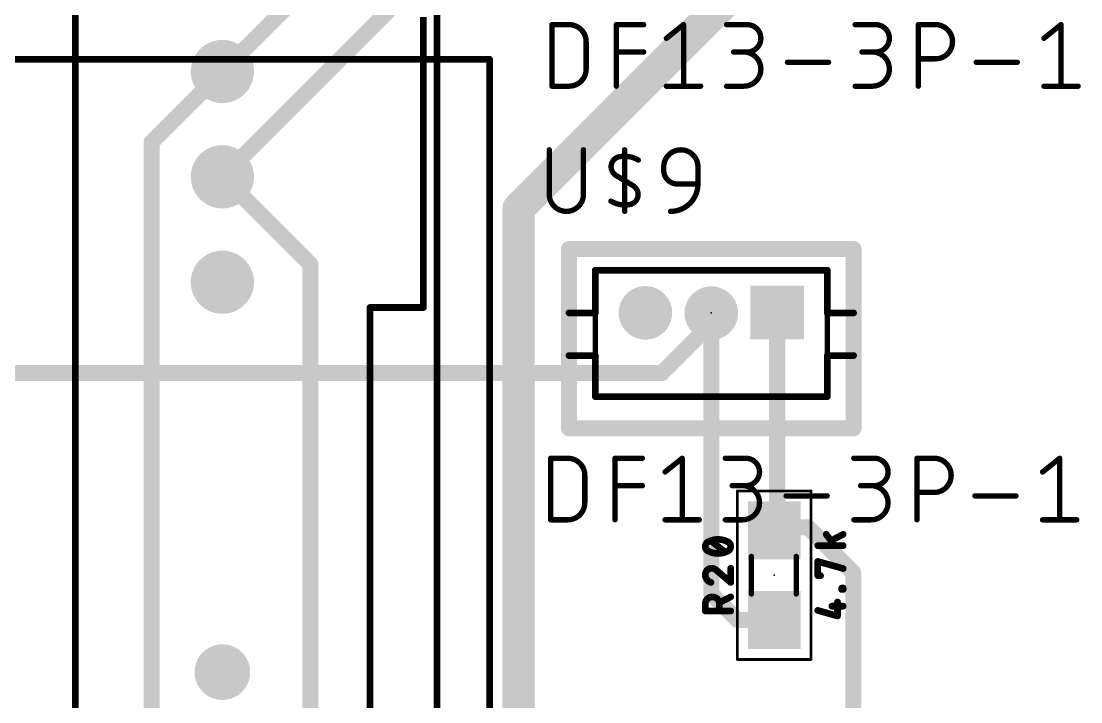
# Model space of a CAD drawing. Extents: x 11.3 to 101.7, y 6.2 to 96.
# Drawn here: x 70.85 to 90.96, y 35.7 to 48.61 of the extents above; entities that cross this region are included whole.
import ezdxf

# ---------------------------------------------------------------- set-up
doc = ezdxf.new("R2010")
doc.units = 0
for name, color, linetype in [('1', 12, 'CONTINUOUS'), ('16', 132, 'CONTINUOUS'), ('17', 110, 'CONTINUOUS'), ('21', 253, 'CONTINUOUS'), ('23', 53, 'CONTINUOUS'), ('25', 253, 'CONTINUOUS'), ('27', 253, 'CONTINUOUS'), ('39', 12, 'CONTINUOUS'), ('49', 253, 'CONTINUOUS'), ('51', 253, 'CONTINUOUS')]:
    doc.layers.add(name, color=color, linetype=linetype)

# ---------------------------------------------------------------- blocks, each defined once
blk = doc.blocks.new('RECT')
blk.add_solid([(-0.5, -0.5), (0.5, -0.5), (-0.5, 0.5), (0.5, 0.5)])
blk = doc.blocks.new('SQUAREP')
blk.add_solid([(-0.5, -0.5), (0.5, -0.5), (-0.5, 0.5), (0.5, 0.5)])
blk = doc.blocks.new('ROUNDP')
at = {"const_width": 0.5}
blk.add_lwpolyline([(0, -0.25, 1), (0, 0.25, 1), (0, -0.25)], format="xyb", dxfattribs=at)

msp = doc.modelspace()

# ---------------------------------------------------------------- linework, layer by layer
at = {"layer": '1', "const_width": 0.3048}
for points in [[(77.8256, 50.8156), (74.67, 47.66)], [(74.67, 45.66), (78.867, 49.857)], [(83.947, 42.8752), (83.947, 43.0734)], [(83.947, 43.0734), (83.947, 37.7444)], [(85.197, 43.0834), (85.197, 39.0062)], [(83.0072, 41.9354), (83.947, 42.8752)], [(83.0072, 41.9354), (65.7606, 41.9354)], [(85.197, 39.0062), (85.1408, 38.95)], [(85.784, 39.0062), (85.197, 39.0062)], [(86.6394, 38.1508), (85.784, 39.0062)], [(86.6394, 34.8742), (86.6394, 38.1508)], [(83.947, 37.7444), (84.4414, 37.25)], [(84.4414, 37.25), (85.1408, 37.25)]]:
    msp.add_lwpolyline(points, dxfattribs=at)
at = {"layer": '1', "const_width": 0.1524}
for points in [[(74.6161, 47.7139, 1), (74.7239, 47.6061)], [(74.6161, 45.7139, 1), (74.7239, 45.6061)], [(84.0232, 43.0734, 1), (83.8708, 43.0734)], [(84.0232, 43.0734, 1), (83.8708, 43.0734)], [(85.2732, 43.0834, 1), (85.1208, 43.0834)], [(84.0009, 42.8213, 1), (83.8931, 42.9291)], [(83.8708, 42.8752, 1), (84.0232, 42.8752)], [(82.9533, 41.9893, 1), (83.0611, 41.8815)], [(83.0072, 41.8592, 1), (83.0072, 42.0116)], [(85.0869, 39.0039, 1), (85.1947, 38.8961)], [(85.197, 39.0824, 1), (85.197, 38.93)], [(85.1208, 39.0062, 1), (85.2732, 39.0062)], [(85.2509, 38.9523, 1), (85.1431, 39.0601)], [(85.8379, 39.0601, 1), (85.7301, 38.9523)], [(85.784, 38.93, 1), (85.784, 39.0824)], [(86.7156, 38.1508, 1), (86.5632, 38.1508)], [(86.5855, 38.0969, 1), (86.6933, 38.2047)], [(84.0009, 37.7983, 1), (83.8931, 37.6905)], [(83.8708, 37.7444, 1), (84.0232, 37.7444)], [(84.4414, 37.3262, 1), (84.4414, 37.1738)], [(85.1408, 37.1738, 1), (85.1408, 37.3262)], [(84.3875, 37.1961, 1), (84.4953, 37.3039)]]:
    msp.add_lwpolyline(points, format="xyb", dxfattribs=at)
at = {"layer": '16'}
for points, const_width in [([(80.2894, 45.0596), (85.3748, 50.145)], 0.6096), ([(74.67, 47.66), (73.3298, 46.3198)], 0.3048), ([(73.3298, 46.3198), (73.3298, 29.3152)], 0.3048), ([(74.67, 45.66), (74.6818, 45.66)], 0.3048), ([(76.3368, 44.005), (74.6818, 45.66)], 0.3048), ([(80.2894, 35.2806), (80.2894, 45.0596)], 0.6096), ([(76.3368, 44.005), (76.3368, 28.2904)], 0.3048)]:
    msp.add_lwpolyline(points, dxfattribs=dict(at, const_width=const_width))
for points, const_width in [([(74.7239, 47.6061, 1), (74.6161, 47.7139)], 0.1524), ([(73.406, 46.3198, 1), (73.2536, 46.3198)], 0.1524), ([(73.2759, 46.3737, 1), (73.3837, 46.2659)], 0.1524), ([(74.67, 45.7362, 1), (74.67, 45.5838)], 0.1524), ([(74.7357, 45.7139, 1), (74.6279, 45.6061)], 0.1524), ([(74.6818, 45.5838, 1), (74.6818, 45.7362)], 0.1524), ([(80.1816, 45.1674, 1), (80.3972, 44.9518)], 0.3048), ([(80.4418, 45.0596, 1), (80.137, 45.0596)], 0.3048), ([(76.413, 44.005, 1), (76.2606, 44.005)], 0.1524), ([(76.2829, 43.9511, 1), (76.3907, 44.0589)], 0.1524)]:
    msp.add_lwpolyline(points, format="xyb", dxfattribs=dict(at, const_width=const_width))
at = {"layer": '21'}
for points, const_width in [([(71.882, 35.56), (71.882, 53.3654)], 0.127), ([(78.486, 48.6918), (78.486, 43.18)], 0.127), ([(81.247, 44.2884), (86.647, 44.2884)], 0.3048), ([(81.247, 44.2884), (81.247, 43.0784)], 0.3048), ([(86.647, 43.0784), (86.647, 44.2884)], 0.3048), ([(81.747, 43.8884), (81.747, 43.0784)], 0.127), ([(81.747, 43.8884), (86.147, 43.8884)], 0.127), ([(86.147, 43.8884), (86.147, 43.0784)], 0.127), ([(77.47, 35.56), (77.47, 43.18)], 0.127), ([(78.486, 43.18), (77.47, 43.18)], 0.127), ([(81.247, 43.0784), (81.247, 42.2684)], 0.3048), ([(86.647, 42.2684), (86.647, 43.0784)], 0.3048), ([(81.247, 43.0784), (81.747, 43.0784)], 0.127), ([(81.747, 43.0784), (81.747, 42.2684)], 0.1), ([(86.147, 43.0784), (86.647, 43.0784)], 0.127), ([(86.147, 43.0784), (86.147, 42.2684)], 0.1), ([(81.247, 42.2684), (81.247, 40.8884)], 0.3048), ([(81.247, 42.2684), (81.747, 42.2684)], 0.127), ([(81.747, 42.2684), (81.747, 41.4884)], 0.127), ([(86.147, 42.2684), (86.147, 41.4884)], 0.127), ([(86.147, 42.2684), (86.647, 42.2684)], 0.127), ([(86.647, 40.8884), (86.647, 42.2684)], 0.3048), ([(81.747, 41.4884), (86.147, 41.4884)], 0.127), ([(81.247, 40.8884), (86.647, 40.8884)], 0.3048)]:
    msp.add_lwpolyline(points, dxfattribs=dict(at, const_width=const_width))
for points, const_width in [([(81.247, 44.3646, 1), (81.247, 44.2122)], 0.1524), ([(81.3232, 44.2884, 1), (81.1708, 44.2884)], 0.1524), ([(86.7232, 44.2884, 1), (86.5708, 44.2884)], 0.1524), ([(86.647, 44.2122, 1), (86.647, 44.3646)], 0.1524), ([(81.7788, 43.8884, 1), (81.7152, 43.8884)], 0.0635), ([(81.747, 43.9202, 1), (81.747, 43.8567)], 0.0635), ([(86.1788, 43.8884, 1), (86.1153, 43.8884)], 0.0635), ([(86.147, 43.8567, 1), (86.147, 43.9202)], 0.0635), ([(77.5018, 43.18, 1), (77.4382, 43.18)], 0.0635), ([(77.47, 43.2118, 1), (77.47, 43.1482)], 0.0635), ([(78.486, 43.1482, 1), (78.486, 43.2118)], 0.0635), ([(81.3232, 43.0784, 1), (81.1708, 43.0784)], 0.1524), ([(86.7232, 43.0784, 1), (86.5708, 43.0784)], 0.1524), ([(78.4543, 43.18, 1), (78.5178, 43.18)], 0.0635), ([(81.1708, 43.0784, 1), (81.3232, 43.0784)], 0.1524), ([(81.247, 43.1102, 1), (81.247, 43.0466)], 0.0635), ([(81.7152, 43.0784, 1), (81.7788, 43.0784)], 0.0635), ([(81.772, 43.0784, 1), (81.722, 43.0784)], 0.05), ([(81.747, 43.0466, 1), (81.747, 43.1102)], 0.0635), ([(86.147, 43.1102, 1), (86.147, 43.0466)], 0.0635), ([(86.1153, 43.0784, 1), (86.1788, 43.0784)], 0.0635), ([(86.172, 43.0784, 1), (86.122, 43.0784)], 0.05), ([(86.5708, 43.0784, 1), (86.7232, 43.0784)], 0.1524), ([(86.647, 43.0466, 1), (86.647, 43.1102)], 0.0635), ([(81.3232, 42.2684, 1), (81.1708, 42.2684)], 0.1524), ([(81.1708, 42.2684, 1), (81.3232, 42.2684)], 0.1524), ([(81.247, 42.3002, 1), (81.247, 42.2366)], 0.0635), ([(81.7788, 42.2684, 1), (81.7152, 42.2684)], 0.0635), ([(81.722, 42.2684, 1), (81.772, 42.2684)], 0.05), ([(81.747, 42.2366, 1), (81.747, 42.3002)], 0.0635), ([(86.147, 42.3002, 1), (86.147, 42.2366)], 0.0635), ([(86.1788, 42.2684, 1), (86.1153, 42.2684)], 0.0635), ([(86.122, 42.2684, 1), (86.172, 42.2684)], 0.05), ([(86.7232, 42.2684, 1), (86.5708, 42.2684)], 0.1524), ([(86.5708, 42.2684, 1), (86.7232, 42.2684)], 0.1524), ([(86.647, 42.2366, 1), (86.647, 42.3002)], 0.0635), ([(81.747, 41.5202, 1), (81.747, 41.4566)], 0.0635), ([(81.7152, 41.4884, 1), (81.7788, 41.4884)], 0.0635), ([(86.1153, 41.4884, 1), (86.1788, 41.4884)], 0.0635), ([(86.147, 41.4566, 1), (86.147, 41.5202)], 0.0635), ([(81.247, 40.9646, 1), (81.247, 40.8122)], 0.1524), ([(86.647, 40.8122, 1), (86.647, 40.9646)], 0.1524), ([(81.1708, 40.8884, 1), (81.3232, 40.8884)], 0.1524), ([(86.5708, 40.8884, 1), (86.7232, 40.8884)], 0.1524)]:
    msp.add_lwpolyline(points, format="xyb", dxfattribs=dict(at, const_width=const_width))
at = {"layer": '23'}
for p in [(83.947, 43.0784), (85.1408, 38.1)]:
    msp.add_point(p, dxfattribs=at)
at = {"layer": '25'}
for points, const_width in [([(80.8728, 46.1726), (80.8728, 45.3288)], 0.1016), ([(81.5219, 45.3288), (81.5219, 46.1726)], 0.1016), ([(82.3023, 45.0042), (82.3023, 46.1726)], 0.1016), ([(83.0445, 45.7831), (83.0445, 45.848)], 0.1016), ([(83.6936, 45.848), (83.6936, 45.5235)], 0.1016), ([(82.3023, 45.5884), (82.14, 45.6858)], 0.1016), ([(82.3023, 45.5884), (82.4645, 45.491)], 0.1016), ([(83.6936, 45.5235), (83.3041, 45.5235)], 0.1016), ([(84.2081, 38.5382), (83.9399, 38.7527)], 0.127), ([(84.0472, 38.1907), (84.3153, 37.9628)], 0.127), ([(84.3153, 37.9628), (84.3153, 38.2309)], 0.127), ([(83.8327, 37.4205), (83.8327, 37.5545)], 0.127), ([(84.3153, 37.6886), (84.1008, 37.5814)], 0.127), ([(84.1008, 37.5545), (84.1008, 37.4205)], 0.127), ([(84.3153, 37.4205), (83.8327, 37.4205)], 0.127)]:
    msp.add_lwpolyline(points, dxfattribs=dict(at, const_width=const_width))
for points, const_width in [([(80.8982, 46.1726, 1), (80.8474, 46.1726)], 0.0508), ([(81.5473, 46.1726, 1), (81.4965, 46.1726)], 0.0508), ([(82.2049, 46.0428, 0.6917), (82.14, 45.6858)], 0.1016), ([(82.2003, 46.0678, 1), (82.2094, 46.0178)], 0.0508), ([(82.5619, 45.9779, 0.1823), (82.2049, 46.0428)], 0.1016), ([(82.2094, 46.0178, 1), (82.2003, 46.0678)], 0.0508), ([(82.3277, 46.1726, 1), (82.2769, 46.1726)], 0.0508), ([(83.6936, 45.848, 1), (83.0445, 45.848)], 0.1016), ([(82.5488, 45.9561, 1), (82.575, 45.9996)], 0.0508), ([(83.0699, 45.848, 1), (83.0191, 45.848)], 0.0508), ([(83.0191, 45.848, 1), (83.0699, 45.848)], 0.0508), ([(83.719, 45.848, 1), (83.6682, 45.848)], 0.0508), ([(83.6682, 45.848, 1), (83.719, 45.848)], 0.0508), ([(82.153, 45.7075, 1), (82.1269, 45.664)], 0.0508), ([(82.1269, 45.664, 1), (82.153, 45.7075)], 0.0508), ([(82.3153, 45.6102, 1), (82.2892, 45.5666)], 0.0508), ([(83.0445, 45.7831, 0.4142), (83.3041, 45.5235)], 0.1016), ([(83.0699, 45.7831, 1), (83.0191, 45.7831)], 0.0508), ([(83.0191, 45.7831, 1), (83.0699, 45.7831)], 0.0508), ([(82.2892, 45.5666, 1), (82.3153, 45.6102)], 0.0508), ([(82.3996, 45.134, 0.6917), (82.4645, 45.491)], 0.1016), ([(82.4776, 45.5128, 1), (82.4515, 45.4693)], 0.0508), ([(82.4515, 45.4693, 1), (82.4776, 45.5128)], 0.0508), ([(83.1743, 45.0042, 0.4142), (83.6936, 45.5235)], 0.1016), ([(83.3041, 45.5489, 1), (83.3041, 45.4981)], 0.0508), ([(83.3041, 45.4981, 1), (83.3041, 45.5489)], 0.0508), ([(83.719, 45.5235, 1), (83.6682, 45.5235)], 0.0508), ([(83.6682, 45.5235, 1), (83.719, 45.5235)], 0.0508), ([(83.6936, 45.4981, 1), (83.6936, 45.5489)], 0.0508), ([(80.8728, 45.3288, 1), (81.5219, 45.3288)], 0.1016), ([(80.8982, 45.3288, 1), (80.8474, 45.3288)], 0.0508), ([(80.8474, 45.3288, 1), (80.8982, 45.3288)], 0.0508), ([(81.5473, 45.3288, 1), (81.4965, 45.3288)], 0.0508), ([(81.4965, 45.3288, 1), (81.5473, 45.3288)], 0.0508), ([(82.0426, 45.1989, 0.1823), (82.3996, 45.134)], 0.1016), ([(82.0557, 45.2207, 1), (82.0295, 45.1772)], 0.0508), ([(82.3951, 45.159, 1), (82.4042, 45.109)], 0.0508), ([(82.4042, 45.109, 1), (82.3951, 45.159)], 0.0508), ([(83.1743, 45.0296, 1), (83.1743, 44.9788)], 0.0508), ([(82.2769, 45.0042, 1), (82.3277, 45.0042)], 0.0508), ([(83.8997, 38.7393, 0.3205), (83.8327, 38.6455)], 0.127), ([(84.074, 38.7795, 0.1139), (83.8997, 38.7393)], 0.127), ([(83.91, 38.7093, 1), (83.8894, 38.7693)], 0.0635), ([(83.9598, 38.7775, 1), (83.9201, 38.7279)], 0.0635), ([(84.074, 38.8113, 1), (84.074, 38.7478)], 0.0635), ([(84.2483, 38.7393, 0.1139), (84.074, 38.7795)], 0.127), ([(84.074, 38.7478, 1), (84.074, 38.8113)], 0.0635), ([(84.3153, 38.6455, 0.3205), (84.2483, 38.7393)], 0.127), ([(84.2586, 38.7693, 1), (84.238, 38.7093)], 0.0635), ([(83.8327, 38.6455, 0.3205), (83.8997, 38.5516)], 0.127), ([(83.8644, 38.6454, 1), (83.801, 38.6455)], 0.0635), ([(83.801, 38.6454, 1), (83.8645, 38.6455)], 0.0635), ([(83.8858, 38.7678, 1), (83.9136, 38.7108)], 0.0635), ([(83.9136, 38.5802, 1), (83.8858, 38.5231)], 0.0635), ([(83.8997, 38.5516, 0.1139), (84.074, 38.5114)], 0.127), ([(83.8894, 38.5216, 1), (83.91, 38.5816)], 0.0635), ([(84.074, 38.5114, 0.1139), (84.2483, 38.5516)], 0.127), ([(84.2483, 38.5516, 0.3205), (84.3153, 38.6455)], 0.127), ([(84.238, 38.5816, 1), (84.2586, 38.5216)], 0.0635), ([(84.2344, 38.7108, 1), (84.2622, 38.7678)], 0.0635), ([(84.2622, 38.5231, 1), (84.2344, 38.5802)], 0.0635), ([(84.347, 38.6455, 1), (84.2836, 38.6454)], 0.0635), ([(84.2836, 38.6455, 1), (84.347, 38.6454)], 0.0635), ([(84.074, 38.5431, 1), (84.074, 38.4796)], 0.0635), ([(84.074, 38.4796, 1), (84.074, 38.5431)], 0.0635), ([(84.1882, 38.5134, 1), (84.2279, 38.563)], 0.0635), ([(83.9534, 38.2309, 0.4142), (83.8327, 38.1102)], 0.127), ([(84.0472, 38.1907, 0.2053), (83.9534, 38.2309)], 0.127), ([(83.9534, 38.2626, 1), (83.9534, 38.1991)], 0.0635), ([(83.9534, 38.1991, 1), (83.9534, 38.2626)], 0.0635), ([(84.0678, 38.2148, 1), (84.0266, 38.1665)], 0.0635), ([(84.0242, 38.1688, 1), (84.0702, 38.2126)], 0.0635), ([(84.3471, 38.2309, 1), (84.2836, 38.2309)], 0.0635), ([(83.8009, 38.1102, 1), (83.8644, 38.1102)], 0.0635), ([(83.8327, 38.1102, 0.3252), (83.9399, 37.9628)], 0.127), ([(83.8644, 38.1102, 1), (83.801, 38.1102)], 0.0635), ([(83.9302, 37.9326, 1), (83.9497, 37.993)], 0.0635), ([(84.2947, 37.9386, 1), (84.3359, 37.987)], 0.0635), ([(84.2836, 37.9628, 1), (84.3471, 37.9628)], 0.0635), ([(84.1008, 37.5545, 1), (83.8327, 37.5545)], 0.127), ([(83.8645, 37.5545, 1), (83.801, 37.5545)], 0.0635), ([(84.0866, 37.6098, 1), (84.115, 37.553)], 0.0635), ([(84.1326, 37.5545, 1), (84.0691, 37.5545)], 0.0635), ([(84.3295, 37.6602, 1), (84.3011, 37.717)], 0.0635), ([(83.801, 37.5545, 1), (83.8645, 37.5545)], 0.0635), ([(83.8327, 37.4522, 1), (83.8327, 37.3887)], 0.0635), ([(83.801, 37.4205, 1), (83.8645, 37.4205)], 0.0635), ([(84.0691, 37.5545, 1), (84.1326, 37.5545)], 0.0635), ([(84.0691, 37.4205, 1), (84.1326, 37.4205)], 0.0635), ([(84.3153, 37.3887, 1), (84.3153, 37.4522)], 0.0635)]:
    msp.add_lwpolyline(points, format="xyb", dxfattribs=dict(at, const_width=const_width))
at = {"layer": '27'}
for points, const_width in [([(80.9236, 47.3802), (80.9236, 48.5486)], 0.1016), ([(80.9236, 48.5486), (81.2482, 48.5486)], 0.1016), ([(82.1451, 47.3802), (82.1451, 48.5486)], 0.1016), ([(82.1451, 48.5486), (82.6643, 48.5486)], 0.1016), ([(83.0953, 48.289), (83.4199, 48.5486)], 0.1016), ([(83.4199, 48.5486), (83.4199, 47.3802)], 0.1016), ([(84.2383, 48.5486), (84.6278, 48.5486)], 0.1016), ([(86.6767, 48.5486), (87.0662, 48.5486)], 0.1016), ([(87.8747, 47.3802), (87.8747, 48.5486)], 0.1016), ([(87.8747, 48.5486), (88.1993, 48.5486)], 0.1016), ([(90.2581, 48.289), (90.5826, 48.5486)], 0.1016), ([(90.5826, 48.5486), (90.5826, 47.3802)], 0.1016), ([(81.5727, 48.224), (81.5727, 47.7048)], 0.1016), ([(82.1451, 48.0293), (82.6643, 48.0293)], 0.1016), ([(84.6278, 48.0293), (84.3681, 48.0293)], 0.1016), ([(87.0662, 48.0293), (86.8065, 48.0293)], 0.1016), ([(85.3926, 47.8346), (86.1715, 47.8346)], 0.1016), ([(88.1993, 47.8995), (87.8747, 47.8995)], 0.1016), ([(88.974, 47.8346), (89.7529, 47.8346)], 0.1016), ([(81.2482, 47.3802), (80.9236, 47.3802)], 0.1016), ([(83.0953, 47.3802), (83.7444, 47.3802)], 0.1016), ([(84.2383, 47.3802), (84.5628, 47.3802)], 0.1016), ([(86.6767, 47.3802), (87.0012, 47.3802)], 0.1016), ([(90.2581, 47.3802), (90.9072, 47.3802)], 0.1016), ([(80.8982, 39.1506), (80.8982, 40.319)], 0.1016), ([(80.8982, 40.319), (81.2228, 40.319)], 0.1016), ([(82.1197, 39.1506), (82.1197, 40.319)], 0.1016), ([(82.1197, 40.319), (82.6389, 40.319)], 0.1016), ([(83.0699, 40.0594), (83.3945, 40.319)], 0.1016), ([(83.3945, 40.319), (83.3945, 39.1506)], 0.1016), ([(84.2129, 40.319), (84.6024, 40.319)], 0.1016), ([(86.6513, 40.319), (87.0408, 40.319)], 0.1016), ([(87.8493, 39.1506), (87.8493, 40.319)], 0.1016), ([(87.8493, 40.319), (88.1739, 40.319)], 0.1016), ([(90.2327, 40.0594), (90.5572, 40.319)], 0.1016), ([(90.5572, 40.319), (90.5572, 39.1506)], 0.1016), ([(81.5473, 39.9944), (81.5473, 39.4752)], 0.1016), ([(82.1197, 39.7997), (82.6389, 39.7997)], 0.1016), ([(84.6024, 39.7997), (84.3427, 39.7997)], 0.1016), ([(87.0408, 39.7997), (86.7811, 39.7997)], 0.1016), ([(85.3672, 39.605), (86.1461, 39.605)], 0.1016), ([(88.1739, 39.6699), (87.8493, 39.6699)], 0.1016), ([(88.9486, 39.605), (89.7275, 39.605)], 0.1016), ([(81.2228, 39.1506), (80.8982, 39.1506)], 0.1016), ([(83.0699, 39.1506), (83.719, 39.1506)], 0.1016), ([(84.2129, 39.1506), (84.5374, 39.1506)], 0.1016), ([(86.6513, 39.1506), (86.9758, 39.1506)], 0.1016), ([(90.2327, 39.1506), (90.8818, 39.1506)], 0.1016), ([(86.1272, 38.8757), (86.288, 38.6612)], 0.127), ([(86.4489, 38.8757), (86.221, 38.7551)], 0.127), ([(86.4489, 38.6612), (85.9663, 38.6612)], 0.127), ([(85.9663, 38.0924), (85.9663, 38.3605)], 0.127), ([(85.9663, 38.3605), (86.4489, 38.2264)], 0.127), ([(86.0199, 38.0924), (85.9663, 38.0924)], 0.127), ([(86.4221, 37.829), (86.4221, 37.8558)], 0.127), ([(86.4221, 37.8558), (86.4489, 37.8558)], 0.127), ([(86.4489, 37.829), (86.4221, 37.829)], 0.127), ([(86.4489, 37.8558), (86.4489, 37.829)], 0.127), ([(86.3417, 37.3243), (86.3417, 37.5924)], 0.127), ([(85.9663, 37.4315), (86.3417, 37.3243)], 0.127), ([(86.2344, 37.5119), (86.4489, 37.5119)], 0.127)]:
    msp.add_lwpolyline(points, dxfattribs=dict(at, const_width=const_width))
for points, const_width in [([(80.949, 48.5486, 1), (80.8982, 48.5486)], 0.0508), ([(80.9236, 48.574, 1), (80.9236, 48.5232)], 0.0508), ([(81.5727, 48.224, 0.4142), (81.2482, 48.5486)], 0.1016), ([(81.2482, 48.574, 1), (81.2482, 48.5232)], 0.0508), ([(81.2482, 48.5232, 1), (81.2482, 48.574)], 0.0508), ([(82.1705, 48.5486, 1), (82.1197, 48.5486)], 0.0508), ([(82.1451, 48.574, 1), (82.1451, 48.5232)], 0.0508), ([(82.6643, 48.5232, 1), (82.6643, 48.574)], 0.0508), ([(83.4453, 48.5486, 1), (83.3945, 48.5486)], 0.0508), ([(83.4357, 48.5288, 1), (83.404, 48.5684)], 0.0508), ([(84.2383, 48.574, 1), (84.2383, 48.5232)], 0.0508), ([(84.6278, 48.0293, 1), (84.6278, 48.5486)], 0.1016), ([(84.6278, 48.574, 1), (84.6278, 48.5232)], 0.0508), ([(84.6278, 48.5232, 1), (84.6278, 48.574)], 0.0508), ([(86.6767, 48.574, 1), (86.6767, 48.5232)], 0.0508), ([(87.0662, 48.0293, 1), (87.0662, 48.5486)], 0.1016), ([(87.0662, 48.574, 1), (87.0662, 48.5232)], 0.0508), ([(87.0662, 48.5232, 1), (87.0662, 48.574)], 0.0508), ([(87.9001, 48.5486, 1), (87.8493, 48.5486)], 0.0508), ([(87.8747, 48.574, 1), (87.8747, 48.5232)], 0.0508), ([(88.1993, 47.8995, 1), (88.1993, 48.5486)], 0.1016), ([(88.1993, 48.574, 1), (88.1993, 48.5232)], 0.0508), ([(88.1993, 48.5232, 1), (88.1993, 48.574)], 0.0508), ([(90.608, 48.5486, 1), (90.5572, 48.5486)], 0.0508), ([(90.5985, 48.5288, 1), (90.5668, 48.5684)], 0.0508), ([(81.5981, 48.224, 1), (81.5473, 48.224)], 0.0508), ([(83.0794, 48.3088, 1), (83.1112, 48.2691)], 0.0508), ([(90.2422, 48.3088, 1), (90.274, 48.2691)], 0.0508), ([(81.5473, 48.224, 1), (81.5981, 48.224)], 0.0508), ([(82.1451, 48.0547, 1), (82.1451, 48.0039)], 0.0508), ([(82.6643, 48.0039, 1), (82.6643, 48.0547)], 0.0508), ([(84.3681, 48.0547, 1), (84.3681, 48.0039)], 0.0508), ([(84.5628, 47.3802, 1), (84.5628, 48.0293)], 0.1016), ([(84.5628, 48.0547, 1), (84.5628, 48.0039)], 0.0508), ([(84.6278, 48.0547, 1), (84.6278, 48.0039)], 0.0508), ([(84.6278, 48.0039, 1), (84.6278, 48.0547)], 0.0508), ([(86.8065, 48.0547, 1), (86.8065, 48.0039)], 0.0508), ([(87.0012, 47.3802, 1), (87.0012, 48.0293)], 0.1016), ([(87.0012, 48.0547, 1), (87.0012, 48.0039)], 0.0508), ([(87.0662, 48.0547, 1), (87.0662, 48.0039)], 0.0508), ([(87.0662, 48.0039, 1), (87.0662, 48.0547)], 0.0508), ([(85.3926, 47.86, 1), (85.3926, 47.8092)], 0.0508), ([(86.1715, 47.8092, 1), (86.1715, 47.86)], 0.0508), ([(87.8747, 47.9249, 1), (87.8747, 47.8741)], 0.0508), ([(88.1993, 47.9249, 1), (88.1993, 47.8741)], 0.0508), ([(88.1993, 47.8741, 1), (88.1993, 47.9249)], 0.0508), ([(88.974, 47.86, 1), (88.974, 47.8092)], 0.0508), ([(89.7529, 47.8092, 1), (89.7529, 47.86)], 0.0508), ([(81.2482, 47.3802, 0.4142), (81.5727, 47.7048)], 0.1016), ([(81.5981, 47.7048, 1), (81.5473, 47.7048)], 0.0508), ([(81.5473, 47.7048, 1), (81.5981, 47.7048)], 0.0508), ([(80.9236, 47.4056, 1), (80.9236, 47.3548)], 0.0508), ([(80.8982, 47.3802, 1), (80.949, 47.3802)], 0.0508), ([(81.2482, 47.4056, 1), (81.2482, 47.3548)], 0.0508), ([(81.2482, 47.3548, 1), (81.2482, 47.4056)], 0.0508), ([(82.1197, 47.3802, 1), (82.1705, 47.3802)], 0.0508), ([(83.0953, 47.4056, 1), (83.0953, 47.3548)], 0.0508), ([(83.3945, 47.3802, 1), (83.4453, 47.3802)], 0.0508), ([(83.7444, 47.3548, 1), (83.7444, 47.4056)], 0.0508), ([(84.2383, 47.4056, 1), (84.2383, 47.3548)], 0.0508), ([(84.5628, 47.4056, 1), (84.5628, 47.3548)], 0.0508), ([(84.5628, 47.3548, 1), (84.5628, 47.4056)], 0.0508), ([(86.6767, 47.4056, 1), (86.6767, 47.3548)], 0.0508), ([(87.0012, 47.4056, 1), (87.0012, 47.3548)], 0.0508), ([(87.0012, 47.3548, 1), (87.0012, 47.4056)], 0.0508), ([(87.8493, 47.3802, 1), (87.9001, 47.3802)], 0.0508), ([(90.2581, 47.4056, 1), (90.2581, 47.3548)], 0.0508), ([(90.5572, 47.3802, 1), (90.608, 47.3802)], 0.0508), ([(90.9072, 47.3548, 1), (90.9072, 47.4056)], 0.0508), ([(80.9236, 40.319, 1), (80.8728, 40.319)], 0.0508), ([(80.8982, 40.3444, 1), (80.8982, 40.2936)], 0.0508), ([(81.5473, 39.9944, 0.4142), (81.2228, 40.319)], 0.1016), ([(81.2228, 40.3444, 1), (81.2228, 40.2936)], 0.0508), ([(81.2228, 40.2936, 1), (81.2228, 40.3444)], 0.0508), ([(82.1451, 40.319, 1), (82.0943, 40.319)], 0.0508), ([(82.1197, 40.3444, 1), (82.1197, 40.2936)], 0.0508), ([(82.6389, 40.2936, 1), (82.6389, 40.3444)], 0.0508), ([(83.4199, 40.319, 1), (83.3691, 40.319)], 0.0508), ([(83.4103, 40.2992, 1), (83.3786, 40.3388)], 0.0508), ([(84.2129, 40.3444, 1), (84.2129, 40.2936)], 0.0508), ([(84.6024, 39.7997, 1), (84.6024, 40.319)], 0.1016), ([(84.6024, 40.3444, 1), (84.6024, 40.2936)], 0.0508), ([(84.6024, 40.2936, 1), (84.6024, 40.3444)], 0.0508), ([(86.6513, 40.3444, 1), (86.6513, 40.2936)], 0.0508), ([(87.0408, 39.7997, 1), (87.0408, 40.319)], 0.1016), ([(87.0408, 40.3444, 1), (87.0408, 40.2936)], 0.0508), ([(87.0408, 40.2936, 1), (87.0408, 40.3444)], 0.0508), ([(87.8747, 40.319, 1), (87.8239, 40.319)], 0.0508), ([(87.8493, 40.3444, 1), (87.8493, 40.2936)], 0.0508), ([(88.1739, 39.6699, 1), (88.1739, 40.319)], 0.1016), ([(88.1739, 40.3444, 1), (88.1739, 40.2936)], 0.0508), ([(88.1739, 40.2936, 1), (88.1739, 40.3444)], 0.0508), ([(90.5826, 40.319, 1), (90.5318, 40.319)], 0.0508), ([(90.5731, 40.2992, 1), (90.5414, 40.3388)], 0.0508), ([(81.5727, 39.9944, 1), (81.5219, 39.9944)], 0.0508), ([(81.5219, 39.9944, 1), (81.5727, 39.9944)], 0.0508), ([(83.054, 40.0792, 1), (83.0858, 40.0395)], 0.0508), ([(90.2168, 40.0792, 1), (90.2486, 40.0395)], 0.0508), ([(82.1197, 39.8251, 1), (82.1197, 39.7743)], 0.0508), ([(82.6389, 39.7743, 1), (82.6389, 39.8251)], 0.0508), ([(84.3427, 39.8251, 1), (84.3427, 39.7743)], 0.0508), ([(84.5374, 39.1506, 1), (84.5374, 39.7997)], 0.1016), ([(84.5374, 39.8251, 1), (84.5374, 39.7743)], 0.0508), ([(84.6024, 39.8251, 1), (84.6024, 39.7743)], 0.0508), ([(84.6024, 39.7743, 1), (84.6024, 39.8251)], 0.0508), ([(86.7811, 39.8251, 1), (86.7811, 39.7743)], 0.0508), ([(86.9758, 39.1506, 1), (86.9758, 39.7997)], 0.1016), ([(86.9758, 39.8251, 1), (86.9758, 39.7743)], 0.0508), ([(87.0408, 39.8251, 1), (87.0408, 39.7743)], 0.0508), ([(87.0408, 39.7743, 1), (87.0408, 39.8251)], 0.0508), ([(85.3672, 39.6304, 1), (85.3672, 39.5796)], 0.0508), ([(86.1461, 39.5796, 1), (86.1461, 39.6304)], 0.0508), ([(87.8493, 39.6953, 1), (87.8493, 39.6445)], 0.0508), ([(88.1739, 39.6953, 1), (88.1739, 39.6445)], 0.0508), ([(88.1739, 39.6445, 1), (88.1739, 39.6953)], 0.0508), ([(88.9486, 39.6304, 1), (88.9486, 39.5796)], 0.0508), ([(89.7275, 39.5796, 1), (89.7275, 39.6304)], 0.0508), ([(81.2228, 39.1506, 0.4142), (81.5473, 39.4752)], 0.1016), ([(81.5727, 39.4752, 1), (81.5219, 39.4752)], 0.0508), ([(81.5219, 39.4752, 1), (81.5727, 39.4752)], 0.0508), ([(80.8982, 39.176, 1), (80.8982, 39.1252)], 0.0508), ([(80.8728, 39.1506, 1), (80.9236, 39.1506)], 0.0508), ([(81.2228, 39.176, 1), (81.2228, 39.1252)], 0.0508), ([(81.2228, 39.1252, 1), (81.2228, 39.176)], 0.0508), ([(82.0943, 39.1506, 1), (82.1451, 39.1506)], 0.0508), ([(83.0699, 39.176, 1), (83.0699, 39.1252)], 0.0508), ([(83.3691, 39.1506, 1), (83.4199, 39.1506)], 0.0508), ([(83.719, 39.1252, 1), (83.719, 39.176)], 0.0508), ([(84.2129, 39.176, 1), (84.2129, 39.1252)], 0.0508), ([(84.5374, 39.176, 1), (84.5374, 39.1252)], 0.0508), ([(84.5374, 39.1252, 1), (84.5374, 39.176)], 0.0508), ([(86.6513, 39.176, 1), (86.6513, 39.1252)], 0.0508), ([(86.9758, 39.176, 1), (86.9758, 39.1252)], 0.0508), ([(86.9758, 39.1252, 1), (86.9758, 39.176)], 0.0508), ([(87.8239, 39.1506, 1), (87.8747, 39.1506)], 0.0508), ([(90.2327, 39.176, 1), (90.2327, 39.1252)], 0.0508), ([(90.5318, 39.1506, 1), (90.5826, 39.1506)], 0.0508), ([(90.8818, 39.1252, 1), (90.8818, 39.176)], 0.0508), ([(86.1526, 38.8948, 1), (86.1018, 38.8567)], 0.0635), ([(86.2062, 38.7831, 1), (86.2359, 38.727)], 0.0635), ([(86.4638, 38.8477, 1), (86.434, 38.9038)], 0.0635), ([(85.9663, 38.693, 1), (85.9663, 38.6295)], 0.0635), ([(86.2626, 38.6422, 1), (86.3134, 38.6803)], 0.0635), ([(86.4489, 38.6295, 1), (86.4489, 38.693)], 0.0635), ([(85.9748, 38.3911, 1), (85.9578, 38.3299)], 0.0635), ([(85.9981, 38.3605, 1), (85.9346, 38.3605)], 0.0635), ([(86.4404, 38.1958, 1), (86.4574, 38.257)], 0.0635), ([(85.9663, 38.1241, 1), (85.9663, 38.0606)], 0.0635), ([(85.9346, 38.0924, 1), (85.9981, 38.0924)], 0.0635), ([(86.0199, 38.0606, 1), (86.0199, 38.1241)], 0.0635), ([(86.4538, 37.8558, 1), (86.3903, 37.8558)], 0.0635), ([(86.3903, 37.829, 1), (86.4538, 37.829)], 0.0635), ([(86.4221, 37.8875, 1), (86.4221, 37.824)], 0.0635), ([(86.4221, 37.8607, 1), (86.4221, 37.7972)], 0.0635), ([(86.4807, 37.8558, 1), (86.4172, 37.8558)], 0.0635), ([(86.4172, 37.829, 1), (86.4807, 37.829)], 0.0635), ([(86.4489, 37.824, 1), (86.4489, 37.8875)], 0.0635), ([(86.4489, 37.7972, 1), (86.4489, 37.8607)], 0.0635), ([(86.3734, 37.5924, 1), (86.3099, 37.5924)], 0.0635), ([(85.975, 37.462, 1), (85.9576, 37.401)], 0.0635), ([(86.2344, 37.5437, 1), (86.2344, 37.4802)], 0.0635), ([(86.4489, 37.4802, 1), (86.4489, 37.5437)], 0.0635), ([(86.3099, 37.3243, 1), (86.3734, 37.3243)], 0.0635), ([(86.3329, 37.2937, 1), (86.3504, 37.3548)], 0.0635)]:
    msp.add_lwpolyline(points, format="xyb", dxfattribs=dict(at, const_width=const_width))
at = {"layer": '39', "const_width": 0.0508}
for points in [[(84.4408, 36.5), (84.4408, 39.7)], [(84.4408, 39.7), (85.8408, 39.7)], [(85.8408, 39.7), (85.8408, 36.5)], [(85.8408, 36.5), (84.4408, 36.5)]]:
    msp.add_lwpolyline(points, dxfattribs=at)
at = {"layer": '39', "const_width": 0.0254}
for points in [[(84.4535, 39.7, 1), (84.4281, 39.7)], [(84.4408, 39.7127, 1), (84.4408, 39.6873)], [(85.8535, 39.7, 1), (85.8281, 39.7)], [(85.8408, 39.6873, 1), (85.8408, 39.7127)], [(84.4408, 36.5127, 1), (84.4408, 36.4873)], [(84.4281, 36.5, 1), (84.4535, 36.5)], [(85.8281, 36.5, 1), (85.8535, 36.5)], [(85.8408, 36.4873, 1), (85.8408, 36.5127)]]:
    msp.add_lwpolyline(points, format="xyb", dxfattribs=at)
at = {"layer": '49', "const_width": 0.127}
for points in [[(78.74, 11.89), (78.74, 90.89)], [(79.74, 47.89), (67.74, 47.89)], [(67.74, 47.89), (78.64, 47.89)], [(79.74, 32.89), (79.74, 47.89)]]:
    msp.add_lwpolyline(points, dxfattribs=at)
at = {"layer": '49', "const_width": 0.0635}
for points in [[(78.64, 47.8582, 1), (78.64, 47.9218)], [(79.7718, 47.89, 1), (79.7083, 47.89)], [(79.74, 47.8582, 1), (79.74, 47.9218)]]:
    msp.add_lwpolyline(points, format="xyb", dxfattribs=at)
at = {"layer": '51', "const_width": 0.1016}
for points in [[(84.7088, 37.744), (84.7088, 38.456)], [(85.5598, 37.744), (85.5598, 38.456)]]:
    msp.add_lwpolyline(points, dxfattribs=at)
at = {"layer": '51', "const_width": 0.0508}
for points in [[(84.7342, 38.456, 1), (84.6834, 38.456)], [(85.5852, 38.456, 1), (85.5344, 38.456)], [(84.6834, 37.744, 1), (84.7342, 37.744)], [(85.5344, 37.744, 1), (85.5852, 37.744)]]:
    msp.add_lwpolyline(points, format="xyb", dxfattribs=at)

# ---------------------------------------------------------------- block references
at = {"layer": '1', "xscale": 1.1, "rotation": 90}
for p in [(85.1408, 38.95), (85.1408, 37.25)]:
    msp.add_blockref('RECT', p, dxfattribs=at)
at = {"layer": '17', "rotation": 90}
for p, xscale, yscale in [((74.67, 47.66), 1.2, 1.2), ((74.67, 47.66), 1.2, 1.2), ((74.67, 45.66), 1.2, 1.2), ((74.67, 45.66), 1.2, 1.2), ((74.67, 43.66), 1.2, 1.2), ((74.67, 43.66), 1.2, 1.2), ((74.67, 36.26), 1.0556, 1.0556), ((74.67, 36.26), 1.0556, 1.0556)]:
    msp.add_blockref('ROUNDP', p, dxfattribs=dict(at, xscale=xscale, yscale=yscale))
at = {"layer": '17', "xscale": 1.016, "yscale": 1.016}
for name, p in [('ROUNDP', (82.697, 43.0784)), ('ROUNDP', (82.697, 43.0784)), ('ROUNDP', (83.947, 43.0734)), ('ROUNDP', (83.947, 43.0734)), ('SQUAREP', (85.197, 43.0834)), ('SQUAREP', (85.197, 43.0834))]:
    msp.add_blockref(name, p, dxfattribs=at)
at = {"layer": '51', "xscale": 0.5001, "yscale": 0.95, "rotation": 90}
for p in [(85.1357, 38.6803), (85.1357, 37.5119)]:
    msp.add_blockref('RECT', p, dxfattribs=at)

doc.saveas('drawing.dxf')
